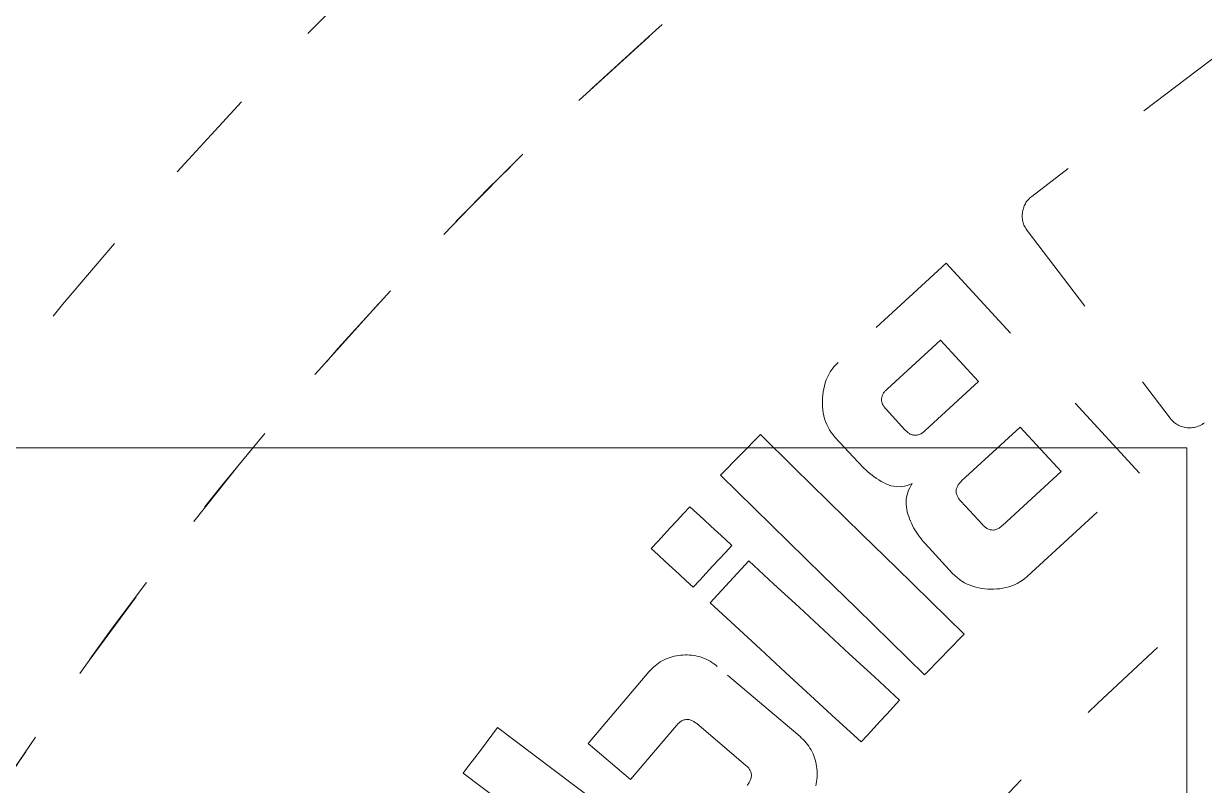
# Model space of a CAD drawing. Header units: millimetres. Extents: x -50460 to 50460, y -35640 to 35640.
# Drawn here: x -33426.97 to -33414.56, y 25866.4 to 25874.41 of the extents above; entities that cross this region are included whole.
import ezdxf

# ---------------------------------------------------------------- set-up
doc = ezdxf.new("R2010")
doc.units = ezdxf.units.MM
doc.linetypes.add('虚线', pattern=[2, 1, -1])
for name, color, linetype, lineweight in [('EB0', 7, 'Continuous', 15), ('尺寸线层', 4, 'Continuous', 18), ('粗实线层', 7, 'Continuous', 15), ('粗实线层_1', 7, 'Continuous', 15), ('细实线层', 3, 'Continuous', 18), ('虚线层', 100, '虚线', 18)]:
    doc.layers.add(name, color=color, linetype=linetype, lineweight=lineweight)

# ---------------------------------------------------------------- blocks, each defined once
blk = doc.blocks.new('*X1021')
at = {"layer": '虚线层', "linetype": '虚线', "lineweight": 18}
for p, q in [((21.84447549104516, 72.1482072313811), (19.87050585981342, 70.64451959580401)), ((19.83223724365234, 70.60967063903809), (19.82389068603516, 70.59979820251465)), ((19.84121704101562, 70.61894607543945), (19.83223724365234, 70.60967063903809)), ((19.85070037841797, 70.62774085998535), (19.84121704101562, 70.61894607543945)), ((19.86051940917969, 70.63620948791504), (19.85070037841797, 70.62774085998535)), ((19.87050628662109, 70.6445198059082), (19.86051940917969, 70.63620948791504)), ((19.87050585981342, 70.64451959580401), (19.87050585981342, 70.64451959580401)), ((19.77538871765137, 70.49480247497559), (19.77303886413574, 70.4820442199707)), ((19.77831077575684, 70.50742721557617), (19.77538871765137, 70.49480247497559)), ((19.78185272216797, 70.5198802947998), (19.77831077575684, 70.50742721557617)), ((19.78605270385742, 70.53211784362793), (19.78185272216797, 70.5198802947998)), ((19.7909107208252, 70.54411506652832), (19.78605270385742, 70.53211784362793)), ((19.79638671875, 70.55586051940918), (19.7909107208252, 70.54411506652832)), ((19.80243682861328, 70.56734275817871), (19.79638671875, 70.55586051940918)), ((19.80902671813965, 70.57854080200195), (19.80243682861328, 70.56734275817871)), ((19.81616592407227, 70.58939170837402), (19.80902671813965, 70.57854080200195)), ((19.82389068603516, 70.59979820251465), (19.81616592407227, 70.58939170837402)), ((19.76925468444824, 70.4433479309082), (19.76920127868652, 70.43040084838867)), ((19.76920127868652, 70.43040084838867), (19.76983833312988, 70.4174747467041)), ((19.76994705200195, 70.4562873840332), (19.76925468444824, 70.4433479309082)), ((19.76983833312988, 70.4174747467041), (19.77118110656738, 70.40459442138672)), ((19.77122497558594, 70.46919441223145), (19.76994705200195, 70.4562873840332)), ((19.77118110656738, 70.40459442138672), (19.77321243286133, 70.39179229736328)), ((19.77303886413574, 70.4820442199707), (19.77122497558594, 70.46919441223145)), ((19.77321243286133, 70.39179229736328), (19.77591323852539, 70.37910270690918)), ((19.77591323852539, 70.37910270690918), (19.77927017211914, 70.3665542602539)), ((19.77927017211914, 70.3665542602539), (19.78329658508301, 70.35421180725098)), ((19.78329658508301, 70.35421180725098), (19.78802680969238, 70.34214210510254)), ((19.78802680969238, 70.34214210510254), (19.79349517822266, 70.33041954040527)), ((19.79349517822266, 70.33041954040527), (19.79970169067383, 70.319091796875)), ((19.79970169067383, 70.319091796875), (19.80649185180664, 70.30808448791504)), ((19.80649185180664, 70.30808448791504), (19.81367301940918, 70.29728889465332)), ((19.81367301940918, 70.29728889465332), (19.82104873657227, 70.28660202026367)), ((19.82104815916682, 70.28660202530591), (21.32560347369872, 68.31133087562921)), ((19.82104815916682, 70.28660202530591), (19.82104815916682, 70.28660202530591)), ((18.97097689549264, 69.94175958034612), (17.83475129897124, 68.89707411396375)), ((21.00134565905319, 67.73351663023641), (18.97097689549264, 69.94175958034612)), ((18.97097689549264, 69.94175958034612), (18.97097689549264, 69.94175958034612)), ((18.34885108204617, 68.61768148923875), (18.90937168941309, 69.133082790755)), ((18.90937168941309, 69.133082790755), (18.90937168941309, 69.133082790755)), ((18.90937168941309, 69.133082790755), (19.31023936838028, 68.69664027448744)), ((17.81215667724609, 68.87454605102539), (17.79066276550293, 68.85100173950195)), ((17.83475112915039, 68.89707374572754), (17.81215667724609, 68.87454605102539)), ((17.83475129897124, 68.89707411396375), (17.83475129897124, 68.89707411396375)), ((17.73672103881836, 68.7721118927002), (17.72246360778809, 68.74357414245605)), ((17.75289916992188, 68.79960250854492), (17.73672103881836, 68.7721118927002)), ((17.77090835571289, 68.8259449005127), (17.75289916992188, 68.79960250854492)), ((17.79066276550293, 68.85100173950195), (17.77090835571289, 68.8259449005127)), ((17.68338775634766, 68.62237358093262), (17.67787742614746, 68.59095573425293)), ((17.69057655334473, 68.65345001220703), (17.68338775634766, 68.62237358093262)), ((17.69947242736816, 68.6840877532959), (17.69057655334473, 68.65345001220703)), ((17.7100772857666, 68.71417427062988), (17.69947242736816, 68.6840877532959)), ((17.72246360778809, 68.74357414245605), (17.7100772857666, 68.71417427062988)), ((19.31023936838028, 68.69664027448744), (18.7497187609988, 68.18123897296755)), ((19.31023936838028, 68.69664027448744), (19.31023936838028, 68.69664027448744)), ((17.67116546630859, 68.52752113342285), (17.66989135742188, 68.49565315246582)), ((17.67384147644043, 68.55930709838867), (17.67116546630859, 68.52752113342285)), ((17.67787742614746, 68.59095573425293), (17.67384147644043, 68.55930709838867)), ((18.29059791564941, 68.50980567932129), (18.29109001159668, 68.5187816619873)), ((18.29095458984375, 68.50081253051758), (18.29059791564941, 68.50980567932129)), ((18.29204559326172, 68.49185180664062), (18.29095458984375, 68.50081253051758)), ((18.29109001159668, 68.5187816619873), (18.29242324829102, 68.5276870727539)), ((18.29242324829102, 68.5276870727539), (18.29447364807129, 68.53647804260254)), ((18.29447364807129, 68.53647804260254), (18.29712295532227, 68.54510879516602)), ((18.29712295532227, 68.54510879516602), (18.30031776428223, 68.55353736877441)), ((18.30031776428223, 68.55353736877441), (18.30406379699707, 68.56172180175781)), ((18.30406379699707, 68.56172180175781), (18.30836868286133, 68.56962203979492)), ((18.30836868286133, 68.56962203979492), (18.31319618225098, 68.57722282409668)), ((18.31319618225098, 68.57722282409668), (18.3184700012207, 68.58452987670898)), ((18.3184700012207, 68.58452987670898), (18.32411193847656, 68.59156036376953)), ((18.32411193847656, 68.59156036376953), (18.33004570007324, 68.59832763671875)), ((18.33004570007324, 68.59832763671875), (18.3361930847168, 68.60489273071289)), ((18.3361930847168, 68.60489273071289), (18.34248542785645, 68.61132049560547)), ((18.34248542785645, 68.61132049560547), (18.34885025024414, 68.6176815032959)), ((18.34885108204617, 68.61768148923875), (18.34885108204617, 68.61768148923875)), ((17.66989135742188, 68.49565315246582), (17.66997146606445, 68.4637565612793)), ((17.66997146606445, 68.4637565612793), (17.67126655578613, 68.4318733215332)), ((17.67126655578613, 68.4318733215332), (17.67401313781738, 68.40009689331055)), ((17.67401313781738, 68.40009689331055), (17.67863655090332, 68.3685417175293)), ((18.29374885559082, 68.48297882080078), (18.29204559326172, 68.49185180664062)), ((18.29601860046387, 68.4742488861084), (18.29374885559082, 68.48297882080078)), ((18.29888534545898, 68.4657154083252), (18.29601860046387, 68.4742488861084)), ((18.30238151550293, 68.45742988586426), (18.29888534545898, 68.4657154083252)), ((18.30648612976074, 68.44942283630371), (18.30238151550293, 68.45742988586426)), ((18.31110000610352, 68.44167900085449), (18.30648612976074, 68.44942283630371)), ((18.31612014770508, 68.4341869354248), (18.31110000610352, 68.44167900085449)), ((18.32144165039062, 68.42692184448242), (18.31612014770508, 68.4341869354248)), ((18.32698440551758, 68.41983795166016), (18.32144165039062, 68.42692184448242)), ((18.33267593383789, 68.41287231445312), (18.32698440551758, 68.41983795166016)), ((18.33843803405762, 68.40596771240234), (18.33267593383789, 68.41287231445312)), ((18.33843893454468, 68.40596782329521), (18.33843893454468, 68.40596782329521)), ((18.53670357662486, 68.19034960203498), (18.33843893454468, 68.40596782329521)), ((17.67863655090332, 68.3685417175293), (17.68503189086914, 68.3372802734375)), ((17.68503189086914, 68.3372802734375), (17.69304275512695, 68.30639839172363)), ((17.69304275512695, 68.30639839172363), (17.7029914855957, 68.27609825134277)), ((17.7029914855957, 68.27609825134277), (17.7149543762207, 68.24652099609375)), ((21.32560347369872, 68.31133087562921), (21.32560347369872, 68.31133087562921)), ((21.32560348510742, 68.31133079528809), (21.33515930175781, 68.29986572265625)), ((21.33515930175781, 68.29986572265625), (21.3449592590332, 68.28865623474121)), ((21.3449592590332, 68.28865623474121), (21.35524940490723, 68.27795791625977)), ((21.35524940490723, 68.27795791625977), (21.36626243591309, 68.26801490783691)), ((21.36626243591309, 68.26801490783691), (21.37802886962891, 68.2589111328125)), ((21.37802886962891, 68.2589111328125), (21.39040946960449, 68.25059127807617)), ((21.39040946960449, 68.25059127807617), (21.40325927734375, 68.24299240112305)), ((21.65907287597656, 68.24722862243652), (21.67158889770508, 68.25528144836426)), ((21.67158889770508, 68.25528144836426), (21.6839542388916, 68.26360893249512)), ((17.01750183105469, 68.14032745361328), (16.94769859313965, 68.0689926147461)), ((17.01750158323557, 68.1403280678096), (17.01750158323557, 68.1403280678096)), ((17.3745288848877, 67.79033660888672), (17.01750183105469, 68.14032745361328)), ((17.7149543762207, 68.24652099609375), (17.72869300842285, 68.21772766113281)), ((17.72869300842285, 68.21772766113281), (17.74423789978027, 68.18986892700195)), ((17.74423789978027, 68.18986892700195), (17.76171112060547, 68.16316795349121)), ((17.76171112060547, 68.16316795349121), (17.7811279296875, 68.13788223266602)), ((17.7811279296875, 68.13788223266602), (17.80177879333496, 68.11355972290039)), ((18.5430736541748, 68.18390274047852), (18.53670310974121, 68.19034957885742)), ((18.53670357662486, 68.19034960203498), (18.53670357662486, 68.19034960203498)), ((18.54952621459961, 68.17754936218262), (18.5430736541748, 68.18390274047852)), ((18.55613708496094, 68.1713809967041), (18.54952621459961, 68.17754936218262)), ((18.56298828125, 68.16548728942871), (18.55613708496094, 68.1713809967041)), ((18.57013893127441, 68.15994834899902), (18.56298828125, 68.16548728942871)), ((18.57757759094238, 68.15478324890137), (18.57013893127441, 68.15994834899902)), ((18.58528327941895, 68.1500072479248), (18.57757759094238, 68.15478324890137)), ((18.59323692321777, 68.1456356048584), (18.58528327941895, 68.1500072479248)), ((18.60142707824707, 68.14174270629883), (18.59323692321777, 68.1456356048584)), ((18.6098575592041, 68.13844108581543), (18.60142707824707, 68.14174270629883)), ((18.61852645874023, 68.1358413696289), (18.6098575592041, 68.13844108581543)), ((18.62740135192871, 68.13399887084961), (18.61852645874023, 68.1358413696289)), ((18.63640975952148, 68.13290977478027), (18.62740135192871, 68.13399887084961)), ((18.64547348022461, 68.13256454467773), (18.63640975952148, 68.13290977478027)), ((18.65453147888184, 68.1329517364502), (18.64547348022461, 68.13256454467773)), ((18.66352653503418, 68.1340560913086), (18.65453147888184, 68.1329517364502)), ((18.67240524291992, 68.1358585357666), (18.66352653503418, 68.1340560913086)), ((18.68112373352051, 68.1383228302002), (18.67240524291992, 68.1358585357666)), ((18.68964958190918, 68.14139747619629), (18.68112373352051, 68.1383228302002)), ((18.69795608520508, 68.14502906799316), (18.68964958190918, 68.14139747619629)), ((18.70601844787598, 68.14916038513184), (18.69795608520508, 68.14502906799316)), ((18.71383285522461, 68.15374374389648), (18.70601844787598, 68.14916038513184)), ((18.72139549255371, 68.15872383117676), (18.71383285522461, 68.15374374389648)), ((18.72870826721191, 68.16404724121094), (18.72139549255371, 68.15872383117676)), ((18.73582077026367, 68.16963195800781), (18.72870826721191, 68.16404724121094)), ((18.7428035736084, 68.1753921508789), (18.73582077026367, 68.16963195800781)), ((18.74971961975098, 68.18123817443848), (18.7428035736084, 68.1753921508789)), ((18.7497187609988, 68.18123897296755), (18.7497187609988, 68.18123897296755)), ((19.13279902130307, 67.65282248707081), (19.74928492151957, 68.2194168471542)), ((19.74928492151957, 68.2194168471542), (19.74928492151957, 68.2194168471542)), ((19.74928492151957, 68.2194168471542), (20.1796536850743, 67.75130404889205)), ((21.40325927734375, 68.24299240112305), (21.41648101806641, 68.23610305786133)), ((21.41648101806641, 68.23610305786133), (21.43005180358887, 68.2299919128418)), ((21.43005180358887, 68.2299919128418), (21.44396018981934, 68.2247371673584)), ((21.44396018981934, 68.2247371673584), (21.45818519592285, 68.22039985656738)), ((21.45818519592285, 68.22039985656738), (21.47266578674316, 68.21694564819336)), ((21.47266578674316, 68.21694564819336), (21.48733711242676, 68.21431541442871)), ((21.48733711242676, 68.21431541442871), (21.50212478637695, 68.21245765686035)), ((21.50212478637695, 68.21245765686035), (21.5169792175293, 68.21135902404785)), ((21.5169792175293, 68.21135902404785), (21.5318603515625, 68.2110595703125)), ((21.5318603515625, 68.2110595703125), (21.54672622680664, 68.21159362792969)), ((21.54672622680664, 68.21159362792969), (21.56153869628906, 68.2129955291748)), ((21.56153869628906, 68.2129955291748), (21.57625198364258, 68.21526527404785)), ((21.57625198364258, 68.21526527404785), (21.59081649780273, 68.21839904785156)), ((21.59081649780273, 68.21839904785156), (21.60518264770508, 68.22239112854004)), ((21.60518264770508, 68.22239112854004), (21.6192741394043, 68.22726058959961)), ((21.6192741394043, 68.22726058959961), (21.63299560546875, 68.23303031921387)), ((21.63299560546875, 68.23303031921387), (21.64625549316406, 68.2397232055664)), ((21.64625549316406, 68.2397232055664), (21.65907287597656, 68.24722862243652)), ((16.94769859313965, 68.0689926147461), (16.87795639038086, 67.99759292602539)), ((17.80177949853532, 68.11356001418244), (18.04559728594904, 67.84848409227561)), ((17.80177949853532, 68.11356001418244), (17.80177949853532, 68.11356001418244)), ((16.80818367004395, 67.92622375488281), (16.73786926269531, 67.85537719726562)), ((16.87795639038086, 67.99759292602539), (16.80818367004395, 67.92622375488281)), ((16.66753768920898, 67.78454780578613), (16.59841346740723, 67.71256256103516)), ((16.73786926269531, 67.85537719726562), (16.66753768920898, 67.78454780578613)), ((17.73185157775879, 67.44064903259277), (17.3745288848877, 67.79033660888672)), ((18.04559707641602, 67.84848403930664), (18.06526184082031, 67.82774353027344)), ((18.04559728594904, 67.84848409227561), (18.04559728594904, 67.84848409227561)), ((18.06526184082031, 67.82774353027344), (18.08512496948242, 67.80720710754395)), ((18.08512496948242, 67.80720710754395), (18.10538101196289, 67.78707885742188)), ((18.10538101196289, 67.78707885742188), (18.1262149810791, 67.76754951477051)), ((18.1262149810791, 67.76754951477051), (18.14765167236328, 67.74866676330566)), ((16.59841264614079, 67.71256234112661), (16.59841264614079, 67.71256234112661)), ((16.59841346740723, 67.71256256103516), (16.9554386138916, 67.3625717163086)), ((18.14765167236328, 67.74866676330566), (18.16961288452148, 67.73037528991699)), ((18.16961288452148, 67.73037528991699), (18.19200897216797, 67.71262168884277)), ((18.19200897216797, 67.71262168884277), (18.2148265838623, 67.6954231262207)), ((18.2148265838623, 67.6954231262207), (18.23811721801758, 67.67887878417969)), ((18.23811721801758, 67.67887878417969), (18.26193237304688, 67.6630916595459)), ((18.26193237304688, 67.6630916595459), (18.28631019592285, 67.64817428588867)), ((18.28631019592285, 67.64817428588867), (18.31126976013184, 67.6342601776123)), ((18.31126976013184, 67.6342601776123), (18.33684349060059, 67.62151145935059)), ((19.10807418823242, 67.62671279907227), (19.11398124694824, 67.63348960876465)), ((19.11398124694824, 67.63348960876465), (19.1201229095459, 67.64005279541016)), ((19.1201229095459, 67.64005279541016), (19.12642288208008, 67.6464729309082)), ((19.12642288208008, 67.6464729309082), (19.13279914855957, 67.65282249450684)), ((19.13279902130307, 67.65282248707081), (19.13279902130307, 67.65282248707081)), ((20.1796536850743, 67.75130404889205), (19.5631677848578, 67.18470968880138)), ((19.82130227510061, 66.64848409227488), (21.00134565905319, 67.73351663023641)), ((20.1796536850743, 67.75130404889205), (20.1796536850743, 67.75130404889205)), ((21.00134565905319, 67.73351663023641), (21.00134565905319, 67.73351663023641)), ((18.33684349060059, 67.62151145935059), (18.36320877075195, 67.61051559448242)), ((18.36320877075195, 67.61051559448242), (18.39047431945801, 67.60197067260742)), ((18.39047431945801, 67.60197067260742), (18.41843032836914, 67.59610939025879)), ((18.41843032836914, 67.59610939025879), (18.44679260253906, 67.59255409240723)), ((18.44679260253906, 67.59255409240723), (18.47533226013184, 67.5916919708252)), ((18.47533226013184, 67.5916919708252), (18.50384330749512, 67.59367370605469)), ((18.50384330749512, 67.59367370605469), (18.53210639953613, 67.59784698486328)), ((18.53210639953613, 67.59784698486328), (18.55990409851074, 67.60445404052734)), ((18.55961418151855, 67.50750350952148), (18.55425453186035, 67.48222160339355)), ((18.56687545776367, 67.53229713439941), (18.55961418151855, 67.50750350952148)), ((18.55990409851074, 67.60445404052734), (18.58699226379395, 67.61351013183594)), ((18.57595443725586, 67.55650329589844), (18.56687545776367, 67.53229713439941)), ((18.58677291870117, 67.57998466491699), (18.57595443725586, 67.55650329589844)), ((18.59950065612793, 67.60244941711426), (18.58677291870117, 67.57998466491699)), ((18.58699226379395, 67.61351013183594), (18.61349296569824, 67.62418937683105)), ((18.61349296569824, 67.62418937683105), (18.59950065612793, 67.60244941711426)), ((18.6134931644774, 67.62418908142718), (18.6134931644774, 67.62418908142718)), ((19.07544708251953, 67.54474639892578), (19.07581901550293, 67.55374526977539)), ((19.07582855224609, 67.5357437133789), (19.07544708251953, 67.54474639892578)), ((19.07581901550293, 67.55374526977539), (19.07693862915039, 67.56268501281738)), ((19.07694053649902, 67.52680206298828), (19.07582855224609, 67.5357437133789)), ((19.07693862915039, 67.56268501281738), (19.07877159118652, 67.57150650024414)), ((19.07875633239746, 67.51798629760742), (19.07694053649902, 67.52680206298828)), ((19.08122444152832, 67.50933265686035), (19.07875633239746, 67.51798629760742)), ((19.07877159118652, 67.57150650024414), (19.08128356933594, 67.58015823364258)), ((19.08426856994629, 67.5008544921875), (19.08122444152832, 67.50933265686035)), ((19.08128356933594, 67.58015823364258), (19.08443260192871, 67.58859443664551)), ((19.08443260192871, 67.58859443664551), (19.08817481994629, 67.59678840637207)), ((19.08817481994629, 67.59678840637207), (19.09246444702148, 67.60470581054688)), ((19.09246444702148, 67.60470581054688), (19.09725379943848, 67.61232948303223)), ((19.09725379943848, 67.61232948303223), (19.10247611999512, 67.61966323852539)), ((19.10247611999512, 67.61966323852539), (19.10807418823242, 67.62671279907227)), ((16.27749443054199, 67.38179969787598), (16.20966529846191, 67.30861854553223)), ((16.27749350309023, 67.38179914259308), (16.27749350309023, 67.38179914259308)), ((16.35035133361816, 67.31333351135254), (16.27749443054199, 67.38179969787598)), ((18.08908081054688, 67.09086608886719), (17.73185157775879, 67.44064903259277)), ((18.55068588256836, 67.45661163330078), (18.54916954040527, 67.43082046508789)), ((18.54916954040527, 67.43082046508789), (18.54987144470215, 67.40498733520508)), ((18.54987144470215, 67.40498733520508), (18.55230903625488, 67.37924766540527)), ((18.55425453186035, 67.48222160339355), (18.55068588256836, 67.45661163330078)), ((19.08781433105469, 67.49256706237793), (19.08426856994629, 67.5008544921875)), ((19.09181213378906, 67.4844913482666), (19.08781433105469, 67.49256706237793)), ((19.09624862670898, 67.47665596008301), (19.09181213378906, 67.4844913482666)), ((19.10111236572266, 67.46909523010254), (19.09624862670898, 67.47665596008301)), ((19.10638236999512, 67.46182250976562), (19.10111236572266, 67.46909523010254)), ((19.11197471618652, 67.45478820800781), (19.10638236999512, 67.46182250976562)), ((19.11777687072754, 67.44790840148926), (19.11197471618652, 67.45478820800781)), ((19.12368774414062, 67.44110870361328), (19.11777687072754, 67.44790840148926)), ((19.12368839223927, 67.44110882112727), (19.12368839223927, 67.44110882112727)), ((19.35058643996308, 67.19425415735168), (19.12368839223927, 67.44110882112727)), ((16.20966529846191, 67.30861854553223), (16.14221000671387, 67.23509407043457)), ((16.42412757873535, 67.24584007263184), (16.35035133361816, 67.31333351135254)), ((16.9554386138916, 67.3625717163086), (17.3127613067627, 67.01288414001465)), ((18.55230903625488, 67.37924766540527), (18.5562629699707, 67.35371398925781)), ((18.5562629699707, 67.35371398925781), (18.56171798706055, 67.32845878601074)), ((18.56171798706055, 67.32845878601074), (18.5684757232666, 67.30351066589355)), ((18.5684757232666, 67.30351066589355), (18.57633972167969, 67.27888679504395)), ((18.57633972167969, 67.27888679504395), (18.58519172668457, 67.25459289550781)), ((16.07447242736816, 67.16182708740234), (16.0068531036377, 67.08845329284668)), ((16.14221000671387, 67.23509407043457), (16.07447242736816, 67.16182708740234)), ((16.49785232543945, 67.17829322814941), (16.42412757873535, 67.24584007263184)), ((16.5712776184082, 67.11042976379395), (16.49785232543945, 67.17829322814941)), ((18.58519172668457, 67.25459289550781), (18.59492492675781, 67.23063468933105)), ((18.59492492675781, 67.23063468933105), (18.60543823242188, 67.20701599121094)), ((18.60543823242188, 67.20701599121094), (18.61669540405273, 67.18375015258789)), ((18.61669540405273, 67.18375015258789), (18.62868881225586, 67.16085624694824)), ((18.62868881225586, 67.16085624694824), (18.64140892028809, 67.13834571838379)), ((18.64140892028809, 67.13834571838379), (18.65485191345215, 67.11625289916992)), ((19.35694694519043, 67.18782424926758), (19.3505859375, 67.19425392150879)), ((19.35058643996308, 67.19425415735168), (19.35058643996308, 67.19425415735168)), ((19.3633861541748, 67.18148422241211), (19.35694694519043, 67.18782424926758)), ((19.3699836730957, 67.17532348632812), (19.3633861541748, 67.18148422241211)), ((19.37681770324707, 67.16943740844727), (19.3699836730957, 67.17532348632812)), ((19.38394546508789, 67.16389656066895), (19.37681770324707, 67.16943740844727)), ((19.3913631439209, 67.15873146057129), (19.38394546508789, 67.16389656066895)), ((19.39905548095703, 67.15396690368652), (19.3913631439209, 67.15873146057129)), ((19.40700340270996, 67.14962196350098), (19.39905548095703, 67.15396690368652)), ((19.41519546508789, 67.14576721191406), (19.40700340270996, 67.14962196350098)), ((19.42362213134766, 67.14249801635742), (19.41519546508789, 67.14576721191406)), ((19.43227195739746, 67.1399154663086), (19.42362213134766, 67.14249801635742)), ((19.44111251831055, 67.1380558013916), (19.43227195739746, 67.1399154663086)), ((19.4500904083252, 67.13689231872559), (19.44111251831055, 67.1380558013916)), ((19.45914459228516, 67.13638877868652), (19.4500904083252, 67.13689231872559)), ((19.46820831298828, 67.13656806945801), (19.45914459228516, 67.13638877868652)), ((19.47719764709473, 67.13751220703125), (19.46820831298828, 67.13656806945801)), ((19.48603630065918, 67.13929748535156), (19.47719764709473, 67.13751220703125)), ((19.49468994140625, 67.14187812805176), (19.48603630065918, 67.13929748535156)), ((19.50316047668457, 67.14508819580078), (19.49468994140625, 67.14187812805176)), ((19.51145553588867, 67.14875602722168), (19.50316047668457, 67.14508819580078)), ((19.51956367492676, 67.15279197692871), (19.51145553588867, 67.14875602722168)), ((19.52744483947754, 67.1572151184082), (19.51956367492676, 67.15279197692871)), ((19.53505516052246, 67.16205024719238), (19.52744483947754, 67.1572151184082)), ((19.54236793518066, 67.16731452941895), (19.53505516052246, 67.16205024719238)), ((19.54943656921387, 67.17292213439941), (19.54236793518066, 67.16731452941895)), ((19.55634307861328, 67.17875862121582), (19.54943656921387, 67.17292213439941)), ((19.56316757202148, 67.1847095489502), (19.55634307861328, 67.17875862121582)), ((19.5631677848578, 67.18470968880138), (19.5631677848578, 67.18470968880138)), ((15.93940544128418, 67.01491928100586), (15.87141990661621, 66.94188499450684)), ((16.0068531036377, 67.08845329284668), (15.93940544128418, 67.01491928100586)), ((16.64494132995605, 67.04282188415527), (16.5712776184082, 67.11042976379395)), ((16.71827507019043, 66.97485733032227), (16.64494132995605, 67.04282188415527)), ((17.3127613067627, 67.01288414001465), (17.66999053955078, 66.66309928894043)), ((18.44643020629883, 66.7412052154541), (18.08908081054688, 67.09086608886719)), ((18.65485191345215, 67.11625289916992), (18.66903877258301, 67.09463500976562)), ((18.66903877258301, 67.09463500976562), (18.68398284912109, 67.07355117797852)), ((18.68398284912109, 67.07355117797852), (18.69968605041504, 67.05304718017578)), ((18.69968605041504, 67.05304718017578), (18.71601676940918, 67.03303337097168)), ((18.71601676940918, 67.03303337097168), (18.73276329040527, 67.01334571838379)), ((18.73276329040527, 67.01334571838379), (18.74971961975098, 66.99382019042969)), ((15.8714197503723, 66.94188591048805), (15.8714197503723, 66.94188591048805)), ((15.87141990661621, 66.94188499450684), (15.94490623474121, 66.87409210205078)), ((16.58290100097656, 66.82823181152344), (16.65037155151367, 66.90174674987793)), ((16.65037155151367, 66.90174674987793), (16.71827507019043, 66.97485733032227)), ((16.71827441414644, 66.97485771092033), (16.71827441414644, 66.97485771092033)), ((18.7497187609988, 66.99382031787172), (19.03822201480216, 66.68015437426948)), ((18.7497187609988, 66.99382031787172), (18.7497187609988, 66.99382031787172)), ((15.94490623474121, 66.87409210205078), (16.01844215393066, 66.80634307861328)), ((16.01844215393066, 66.80634307861328), (16.09177780151367, 66.7383804321289)), ((16.89484708226519, 66.81216790615144), (16.48877332956181, 66.37225467404642)), ((16.5152530670166, 66.75488471984863), (16.58290100097656, 66.82823181152344)), ((16.89484708226519, 66.81216790615144), (16.89484708226519, 66.81216790615144)), ((17.15921020507812, 66.56806564331055), (16.89484786987305, 66.81216812133789)), ((16.09177780151367, 66.7383804321289), (16.16534233093262, 66.6706657409668)), ((16.16534233093262, 66.6706657409668), (16.23897361755371, 66.6030216217041)), ((16.38020324707031, 66.60796165466309), (16.44753265380859, 66.68160247802734)), ((16.44753265380859, 66.68160247802734), (16.5152530670166, 66.75488471984863)), ((17.66999053955078, 66.66309928894043), (18.02734184265137, 66.31344032287598)), ((18.80362129211426, 66.39138221740723), (18.44643020629883, 66.7412052154541)), ((19.03822135925293, 66.68015480041504), (19.06076049804688, 66.65755653381348)), ((19.03822201480216, 66.68015437426948), (19.03822201480216, 66.68015437426948)), ((19.06076049804688, 66.65755653381348), (19.08430862426758, 66.63604736328125)), ((19.79699325561523, 66.62780380249023), (19.82130241394043, 66.64848327636719)), ((19.82130227510061, 66.64848409227488), (19.82130227510061, 66.64848409227488)), ((16.23897361755371, 66.6030216217041), (16.31220054626465, 66.53494453430176)), ((16.31220054626465, 66.53494453430176), (16.38020324707031, 66.60796165466309)), ((16.31220066144306, 66.5349444788153), (16.31220066144306, 66.5349444788153)), ((17.42365837097168, 66.32405662536621), (17.15921020507812, 66.56806564331055)), ((19.08430862426758, 66.63604736328125), (19.10937309265137, 66.61628532409668)), ((19.10937309265137, 66.61628532409668), (19.13574600219727, 66.59831428527832)), ((19.13574600219727, 66.59831428527832), (19.1632194519043, 66.58207511901855)), ((19.1632194519043, 66.58207511901855), (19.191650390625, 66.56757736206055)), ((19.191650390625, 66.56757736206055), (19.22099494934082, 66.55505561828613)), ((19.22099494934082, 66.55505561828613), (19.2511043548584, 66.54447364807129)), ((19.2511043548584, 66.54447364807129), (19.2817440032959, 66.5355339050293)), ((19.2817440032959, 66.5355339050293), (19.31281471252441, 66.52828407287598)), ((19.31281471252441, 66.52828407287598), (19.3442440032959, 66.52278137207031)), ((19.3442440032959, 66.52278137207031), (19.37590789794922, 66.51877975463867)), ((19.37590789794922, 66.51877975463867), (19.40770530700684, 66.51611328125)), ((19.40770530700684, 66.51611328125), (19.43958473205566, 66.51481056213379)), ((19.43958473205566, 66.51481056213379), (19.47149467468262, 66.51491165161133)), ((19.47149467468262, 66.51491165161133), (19.50336837768555, 66.5164566040039)), ((19.50336837768555, 66.5164566040039), (19.53512954711914, 66.51953887939453)), ((19.53512954711914, 66.51953887939453), (19.56668472290039, 66.52427673339844)), ((19.56668472290039, 66.52427673339844), (19.59793853759766, 66.53072929382324)), ((19.59793853759766, 66.53072929382324), (19.62876892089844, 66.53897476196289)), ((19.62876892089844, 66.53897476196289), (19.65900421142578, 66.54916381835938)), ((19.65900421142578, 66.54916381835938), (19.68853569030762, 66.56125831604004)), ((19.68853569030762, 66.56125831604004), (19.71730995178223, 66.57506561279297)), ((19.71730995178223, 66.57506561279297), (19.74513053894043, 66.59069633483887)), ((19.74513053894043, 66.59069633483887), (19.77175903320312, 66.60829734802246)), ((19.77175903320312, 66.60829734802246), (19.79699325561523, 66.62780380249023)), ((19.16066932678223, 66.04141235351562), (18.80362129211426, 66.39138221740723)), ((16.48877334594727, 66.37225532531738), (16.75313758850098, 66.12815284729004)), ((16.48877332956181, 66.37225467404642), (16.48877332956181, 66.37225467404642)), ((17.6879768371582, 66.07990646362305), (17.42365837097168, 66.32405662536621)), ((18.02734184265137, 66.31344032287598), (18.3845329284668, 65.9636173248291)), ((16.75313758850098, 66.12815284729004), (17.01758575439453, 65.8841438293457)), ((17.95231246948242, 65.83577346801758), (17.6879768371582, 66.07990646362305)), ((19.10086822509766, 65.9802360534668), (19.16066932678223, 66.04141235351562)), ((19.16066861143918, 66.04141266650913), (19.16066861143918, 66.04141266650913)), ((18.3845329284668, 65.9636173248291), (18.74157905578613, 65.6136474609375)), ((18.98124122619629, 65.8579044342041), (19.04105377197266, 65.91907119750977)), ((19.04105377197266, 65.91907119750977), (19.10086822509766, 65.9802360534668)), ((16.00566291809082, 65.77099609375), (15.98540496826172, 65.7603816986084)), ((16.02640724182129, 65.78062057495117), (16.00566291809082, 65.77099609375)), ((16.04757118225098, 65.78928565979004), (16.02640724182129, 65.78062057495117)), ((16.0691032409668, 65.79699897766113), (16.04757118225098, 65.78928565979004)), ((16.09097099304199, 65.80368232727051), (16.0691032409668, 65.79699897766113)), ((16.1131420135498, 65.80927085876465), (16.09097099304199, 65.80368232727051)), ((16.13555145263672, 65.8138427734375), (16.1131420135498, 65.80927085876465)), ((16.15812873840332, 65.8175048828125), (16.13555145263672, 65.8138427734375)), ((16.18082809448242, 65.82026290893555), (16.15812873840332, 65.8175048828125)), ((16.2036190032959, 65.82207107543945), (16.18082809448242, 65.82026290893555)), ((16.22646713256836, 65.82295417785645), (16.2036190032959, 65.82207107543945)), ((16.24934005737305, 65.82300567626953), (16.22646713256836, 65.82295417785645)), ((16.2721996307373, 65.82223701477051), (16.24934005737305, 65.82300567626953)), ((16.29499244689941, 65.82045936584473), (16.2721996307373, 65.82223701477051)), ((16.31766891479492, 65.81750297546387), (16.29499244689941, 65.82045936584473)), ((16.34016799926758, 65.81338500976562), (16.31766891479492, 65.81750297546387)), ((16.36243057250977, 65.80816841125488), (16.34016799926758, 65.81338500976562)), ((16.38443756103516, 65.80195045471191), (16.36243057250977, 65.80816841125488)), ((16.40617179870605, 65.79481887817383), (16.38443756103516, 65.80195045471191)), ((16.42755508422852, 65.78671455383301), (16.40617179870605, 65.79481887817383)), ((16.44847869873047, 65.77750968933105), (16.42755508422852, 65.78671455383301)), ((16.46891403198242, 65.76724433898926), (16.44847869873047, 65.77750968933105)), ((17.01758575439453, 65.8841438293457), (17.28190422058105, 65.63999366760254)), ((18.2167797088623, 65.59178352355957), (17.95231246948242, 65.83577346801758)), ((18.8615550994873, 65.73562812805176), (18.92134284973145, 65.79682159423828)), ((18.92134284973145, 65.79682159423828), (18.98124122619629, 65.8579044342041)), ((15.86089324951172, 65.6608829498291), (15.8455867767334, 65.64388275146484)), ((15.8765983581543, 65.677490234375), (15.86089324951172, 65.6608829498291)), ((15.89306449890137, 65.69333839416504), (15.8765983581543, 65.677490234375)), ((15.91031074523926, 65.7083625793457), (15.89306449890137, 65.69333839416504)), ((15.92818069458008, 65.72264862060547), (15.91031074523926, 65.7083625793457)), ((15.94662857055664, 65.73616409301758), (15.92818069458008, 65.72264862060547)), ((15.96570205688477, 65.74876976013184), (15.94662857055664, 65.73616409301758)), ((15.98540496826172, 65.7603816986084), (15.96570205688477, 65.74876976013184)), ((16.4888916015625, 65.7560863494873), (16.46891403198242, 65.76724433898926)), ((16.50835800170898, 65.74407577514648), (16.4888916015625, 65.7560863494873)), ((16.52717018127441, 65.73110008239746), (16.50835800170898, 65.74407577514648)), ((16.54533576965332, 65.71722793579102), (16.52717018127441, 65.73110008239746)), ((16.56315803527832, 65.70288467407227), (16.54533576965332, 65.71722793579102)), ((17.43430720850301, 64.96405569145281), (16.56315753389208, 65.7028843248554)), ((16.56315753389208, 65.7028843248554), (16.56315753389208, 65.7028843248554)), ((18.74157905578613, 65.6136474609375), (18.80161285400391, 65.67459297180176)), ((18.80161285400391, 65.67459297180176), (18.8615550994873, 65.73562812805176)), ((15.84558703497169, 65.6438821556585), (15.20654148182075, 64.89030297995487)), ((15.84558703497169, 65.6438821556585), (15.84558703497169, 65.6438821556585)), ((17.28190422058105, 65.63999366760254), (17.54623794555664, 65.39586067199707)), ((18.48139762878418, 65.34795951843262), (18.2167797088623, 65.59178352355957)), ((18.74157967434439, 65.61364693982614), (18.74157967434439, 65.61364693982614)), ((17.54623794555664, 65.39586067199707), (17.81070518493652, 65.15187072753906)), ((18.34602546691895, 65.20133399963379), (18.41349601745605, 65.27484893798828)), ((18.41349601745605, 65.27484893798828), (18.48139762878418, 65.34795951843262)), ((18.48139805840037, 65.34795966319871), (18.48139805840037, 65.34795966319871)), ((17.81070518493652, 65.15187072753906), (18.07532501220703, 64.90804672241211)), ((18.27837562561035, 65.12798690795898), (18.34602546691895, 65.20133399963379)), ((14.25503730773926, 65.05926704406738), (14.19521522521973, 64.97934913635254)), ((14.25503700440458, 65.0592665119184), (14.25503700440458, 65.0592665119184)), ((14.65467071533203, 64.75885200500488), (14.25503730773926, 65.05926704406738)), ((15.65296230612148, 64.51199495392211), (16.13539180719818, 65.08119235088816)), ((16.13539123535156, 65.08119201660156), (16.14157867431641, 65.08784294128418)), ((16.13539180719818, 65.08119235088816), (16.13539180719818, 65.08119235088816)), ((16.14157867431641, 65.08784294128418), (16.14783477783203, 65.09442138671875)), ((16.14783477783203, 65.09442138671875), (16.15423583984375, 65.10084915161133)), ((16.15423583984375, 65.10084915161133), (16.16085052490234, 65.1070556640625)), ((16.16085052490234, 65.1070556640625), (16.1677360534668, 65.11297035217285)), ((16.1677360534668, 65.11297035217285), (16.17490768432617, 65.11854553222656)), ((16.17490768432617, 65.11854553222656), (16.18236541748047, 65.12373733520508)), ((16.18236541748047, 65.12373733520508), (16.19010925292969, 65.12850189208984)), ((16.19010925292969, 65.12850189208984), (16.1981372833252, 65.13277626037598)), ((16.1981372833252, 65.13277626037598), (16.20643615722656, 65.13647651672363)), ((16.20643615722656, 65.13647651672363), (16.21499443054199, 65.13952445983887)), ((16.21499443054199, 65.13952445983887), (16.22377967834473, 65.14186477661133)), ((16.22377967834473, 65.14186477661133), (16.23273086547852, 65.14348030090332)), ((16.23273086547852, 65.14348030090332), (16.24178123474121, 65.14435386657715)), ((16.24178123474121, 65.14435386657715), (16.25087356567383, 65.14448547363281)), ((16.25087356567383, 65.14448547363281), (16.25994491577148, 65.14389038085938)), ((16.25994491577148, 65.14389038085938), (16.26893997192383, 65.14259147644043)), ((16.26893997192383, 65.14259147644043), (16.27781105041504, 65.14061546325684)), ((16.27781105041504, 65.14061546325684), (16.28652000427246, 65.13801002502441)), ((16.28652000427246, 65.13801002502441), (16.2950325012207, 65.13481521606445)), ((16.2950325012207, 65.13481521606445), (16.30331802368164, 65.13108253479004)), ((16.30331802368164, 65.13108253479004), (16.31136512756348, 65.12685966491699)), ((16.31136512756348, 65.12685966491699), (16.31916427612305, 65.1222038269043)), ((16.31916427612305, 65.1222038269043), (16.32671165466309, 65.1171703338623)), ((16.32671165466309, 65.1171703338623), (16.33405685424805, 65.11184692382812)), ((16.33405685424805, 65.11184692382812), (16.34126663208008, 65.1063289642334)), ((16.34126663208008, 65.1063289642334), (16.34840774536133, 65.10071563720703)), ((16.34840699158667, 65.10071512746072), (16.86294061414083, 64.66427261118952)), ((16.34840699158667, 65.10071512746072), (16.34840699158667, 65.10071512746072)), ((18.14332580566406, 64.98106384277344), (18.21065521240234, 65.0547046661377)), ((18.21065521240234, 65.0547046661377), (18.27837562561035, 65.12798690795898)), ((14.13498878479004, 64.89973640441895), (14.07521057128906, 64.81978607177734)), ((14.19521522521973, 64.97934913635254), (14.13498878479004, 64.89973640441895)), ((17.45131683349609, 64.94874382019043), (17.43430709838867, 64.96405601501465)), ((17.43430720850301, 64.96405569145281), (17.43430720850301, 64.96405569145281)), ((17.46792984008789, 64.93303108215332), (17.45131683349609, 64.94874382019043)), ((17.48377799987793, 64.91655540466309), (17.46792984008789, 64.93303108215332)), ((17.49880981445312, 64.89929962158203), (17.48377799987793, 64.91655540466309)), ((18.07532430569699, 64.90804643109732), (18.07532430569699, 64.90804643109732)), ((18.07532501220703, 64.90804672241211), (18.14332580566406, 64.98106384277344)), ((14.07521057128906, 64.81978607177734), (14.01521873474121, 64.73999786376953)), ((15.20654148182075, 64.89030297995487), (15.65296230612148, 64.51199495392211)), ((15.20654148182075, 64.89030297995487), (15.20654148182075, 64.89030297995487)), ((17.51311302185059, 64.88142776489258), (17.49880981445312, 64.89929962158203)), ((17.52663993835449, 64.86297416687012), (17.51311302185059, 64.88142776489258)), ((17.53920555114746, 64.8438720703125), (17.52663993835449, 64.86297416687012)), ((17.5507755279541, 64.82414054870605), (17.53920555114746, 64.8438720703125)), ((17.5615177154541, 64.80392646789551), (17.5507755279541, 64.82414054870605)), ((17.57144737243652, 64.78330421447754), (17.5615177154541, 64.80392646789551)), ((17.58025741577148, 64.76220703125), (17.57144737243652, 64.78330421447754)), ((13.95536804199219, 64.66010284423828), (13.89538383483887, 64.58030700683594)), ((14.01521873474121, 64.73999786376953), (13.95536804199219, 64.66010284423828)), ((15.0546703338623, 64.45892143249512), (14.65467071533203, 64.75885200500488)), ((16.86293983459473, 64.66427230834961), (16.86970329284668, 64.65820503234863)), ((16.86294061414083, 64.66427261118952), (16.86294061414083, 64.66427261118952)), ((16.86970329284668, 64.65820503234863), (16.8763599395752, 64.65204048156738)), ((16.8763599395752, 64.65204048156738), (16.8828067779541, 64.64568138122559)), ((17.58776664733887, 64.74060440063477), (17.58025741577148, 64.76220703125)), ((17.59423637390137, 64.71864700317383), (17.58776664733887, 64.74060440063477)), ((17.59992408752441, 64.69647979736328), (17.59423637390137, 64.71864700317383)), ((17.6047306060791, 64.67411994934082), (17.59992408752441, 64.69647979736328)), ((17.60848426818848, 64.65155792236328), (17.6047306060791, 64.67411994934082)), ((17.61119079589844, 64.62883758544922), (17.60848426818848, 64.65155792236328)), ((13.89538383483887, 64.58030700683594), (14.29501724243164, 64.27989196777344)), ((13.89538407599321, 64.58030772666825), (13.89538407599321, 64.58030772666825)), ((16.8828067779541, 64.64568138122559), (16.8889331817627, 64.63903045654297)), ((16.8889331817627, 64.63903045654297), (16.89466667175293, 64.63202476501465)), ((16.89466667175293, 64.63202476501465), (16.90000534057617, 64.62469100952148)), ((16.90000534057617, 64.62469100952148), (16.90495872497559, 64.6170711517334)), ((16.90495872497559, 64.6170711517334), (16.90953063964844, 64.60920333862305)), ((16.90953063964844, 64.60920333862305), (16.91363143920898, 64.60109329223633)), ((16.91363143920898, 64.60109329223633), (16.91711616516113, 64.59272766113281)), ((16.91711616516113, 64.59272766113281), (16.91984176635742, 64.58409309387207)), ((16.92080307006836, 64.53011512756348), (16.91847038269043, 64.5213508605957)), ((16.91984176635742, 64.58409309387207), (16.92177391052246, 64.57522964477539)), ((16.92243385314941, 64.53902626037598), (16.92080307006836, 64.53011512756348)), ((16.92177391052246, 64.57522964477539), (16.92296981811523, 64.56621551513672)), ((16.92331695556641, 64.54805183410645), (16.92243385314941, 64.53902626037598)), ((16.92296981811523, 64.56621551513672), (16.92348289489746, 64.5571346282959)), ((16.92348289489746, 64.5571346282959), (16.92331695556641, 64.54805183410645)), ((17.61294174194336, 64.60602378845215), (17.61119079589844, 64.62883758544922)), ((17.61122512817383, 64.51461982727051), (17.61304473876953, 64.53742408752441)), ((17.61381149291992, 64.58316612243652), (17.61294174194336, 64.60602378845215)), ((17.61304473876953, 64.53742408752441), (17.61385345458984, 64.56028747558594)), ((17.61385345458984, 64.56028747558594), (17.61381149291992, 64.58316612243652)), ((15.45441246032715, 64.15865135192871), (15.0546703338623, 64.45892143249512)), ((15.65296230612148, 64.51199495392211), (15.65296230612148, 64.51199495392211)), ((16.88332366943359, 64.4583740234375), (16.8776912689209, 64.45125770568848)), ((16.88886070251465, 64.46555519104004), (16.88332366943359, 64.4583740234375)), ((16.89420509338379, 64.47286796569824), (16.88886070251465, 64.46555519104004)), ((16.89926147460938, 64.48037528991699), (16.89420509338379, 64.47286796569824)), ((16.90394592285156, 64.48813056945801), (16.89926147460938, 64.48037528991699)), ((16.90823173522949, 64.49612236022949), (16.90394592285156, 64.48813056945801)), ((16.91210174560547, 64.50433540344238), (16.90823173522949, 64.49612236022949)), ((16.91553497314453, 64.51275062561035), (16.91210174560547, 64.50433540344238)), ((16.91847038269043, 64.5213508605957), (16.91553497314453, 64.51275062561035)), ((17.59890747070312, 64.44715881347656), (17.60413932800293, 64.46942710876465)), ((17.60413932800293, 64.46942710876465), (17.6082592010498, 64.49193382263184)), ((17.6082592010498, 64.49193382263184), (17.61122512817383, 64.51461982727051))]:
    blk.add_line(p, q, dxfattribs=at)
for radius, start, end in [(42.50000000000001, 109.7499227956491, 180.0000198478492), (40, 0, 180.0000198478428), (40.00000000000001, 91.41506491663665, 180.0000198478558), (31.65000000000002, 74.38802262970384, 180.0000198478344), (27.00000000000004, 27.26604445060329, 180.0000198477132), (26.46977493752543, 0, 180.0000198478428), (26.46977493752543, 24.94751714878105, 180.0000198475872)]:
    blk.add_arc((42.5, 42.5), radius, start, end, dxfattribs=at)
blk = doc.blocks.new('*X1017')
at = {"layer": '粗实线层_1'}
blk.add_blockref('*X1021', (8.5, -42.5), dxfattribs=at)
blk = doc.blocks.new('*X1025')
at = {"layer": '粗实线层'}
for p in [(-15, 0), (-1.455191522836685e-11, -50.00000000000364)]:
    blk.add_line(p, (0, 0), dxfattribs=at)
blk = doc.blocks.new('*X1024')
at = {"layer": '粗实线层_1'}
blk.add_blockref('*X1025', (-178.9999999999854, 3.637978807091713e-12), dxfattribs=at)
blk = doc.blocks.new('*X947')
at = {"layer": 'EB0'}
blk.add_blockref('*X1017', (774.9999999998981, 212.499999999658), dxfattribs=at)
at = {"layer": '粗实线层_1'}
blk.add_blockref('*X1024', (983.9999999998981, 237.9999999995925), dxfattribs=at)
blk = doc.blocks.new('*X805')
at = {"layer": '细实线层'}
blk.add_blockref('*X947', (-1514.999999999964, 4854.999528203363), dxfattribs=at)

msp = doc.modelspace()

# ---------------------------------------------------------------- block references
at = {"layer": '尺寸线层'}
msp.add_blockref('*X805', (-32704.74217485111, 20776.94507927555), dxfattribs=at)

doc.saveas('drawing.dxf')
